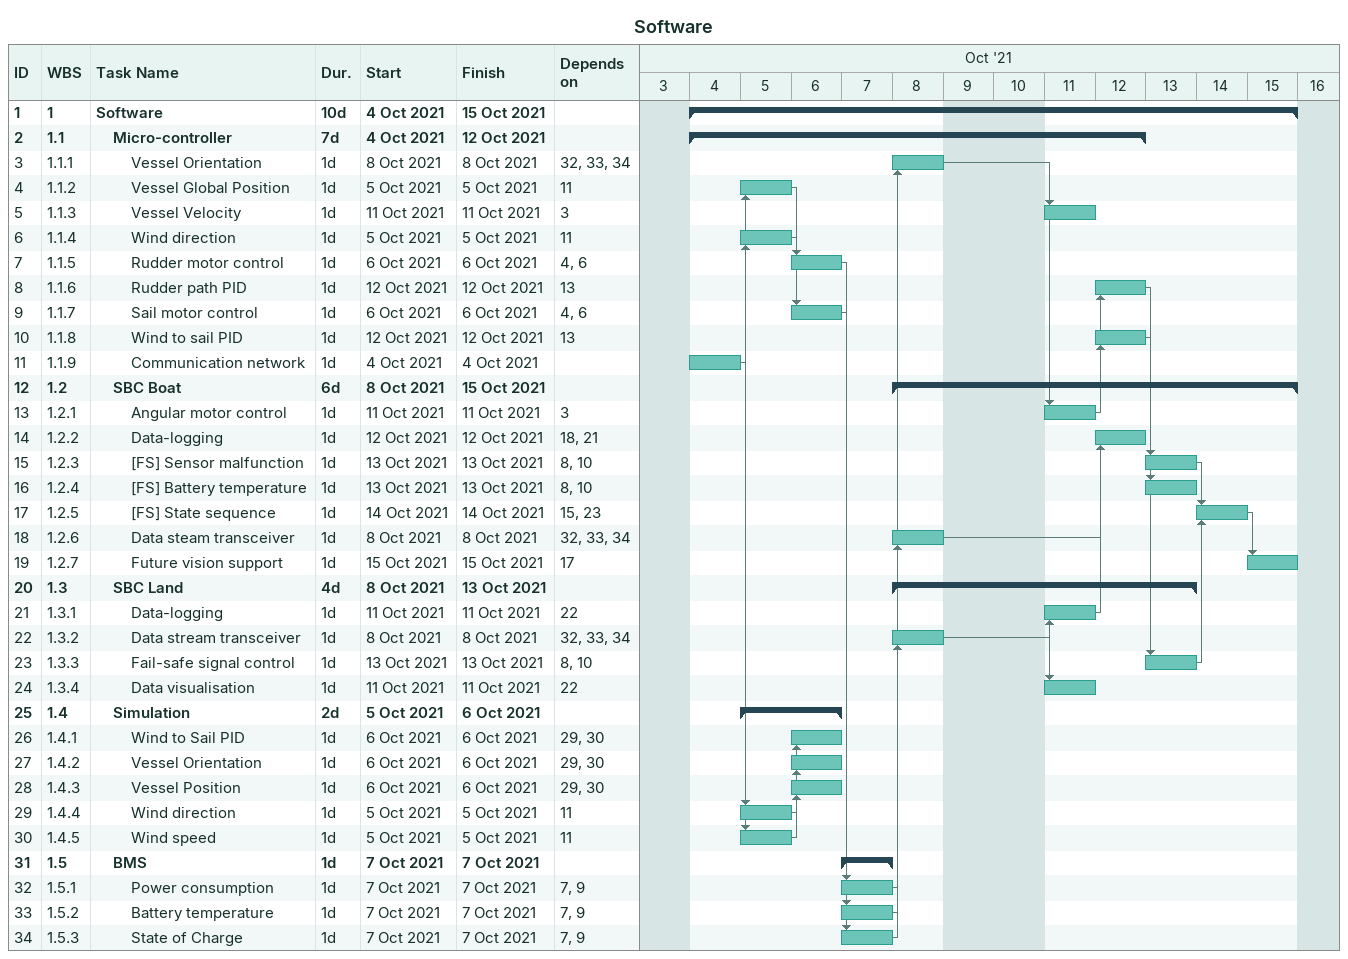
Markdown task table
Software

| ID | WBS | Task | Duration | Start | Finish | Predecessors |
|---|---|---|---|---|---|---|
| 1 | 1 | **Software** | 10d | 2021-10-04 | 2021-10-15 |  |
| 2 | 1.1 | **Micro-controller** | 7d | 2021-10-04 | 2021-10-12 |  |
| 3 | 1.1.1 | Vessel Orientation | 1d | 2021-10-08 | 2021-10-08 | 32, 33, 34 |
| 4 | 1.1.2 | Vessel Global Position | 1d | 2021-10-05 | 2021-10-05 | 11 |
| 5 | 1.1.3 | Vessel Velocity | 1d | 2021-10-11 | 2021-10-11 | 3 |
| 6 | 1.1.4 | Wind direction | 1d | 2021-10-05 | 2021-10-05 | 11 |
| 7 | 1.1.5 | Rudder motor control | 1d | 2021-10-06 | 2021-10-06 | 4, 6 |
| 8 | 1.1.6 | Rudder path PID | 1d | 2021-10-12 | 2021-10-12 | 13 |
| 9 | 1.1.7 | Sail motor control | 1d | 2021-10-06 | 2021-10-06 | 4, 6 |
| 10 | 1.1.8 | Wind to sail PID | 1d | 2021-10-12 | 2021-10-12 | 13 |
| 11 | 1.1.9 | Communication network | 1d | 2021-10-04 | 2021-10-04 |  |
| 12 | 1.2 | **SBC Boat** | 6d | 2021-10-08 | 2021-10-15 |  |
| 13 | 1.2.1 | Angular motor control | 1d | 2021-10-11 | 2021-10-11 | 3 |
| 14 | 1.2.2 | Data-logging | 1d | 2021-10-12 | 2021-10-12 | 18, 21 |
| 15 | 1.2.3 | [FS] Sensor malfunction | 1d | 2021-10-13 | 2021-10-13 | 8, 10 |
| 16 | 1.2.4 | [FS] Battery temperature | 1d | 2021-10-13 | 2021-10-13 | 8, 10 |
| 17 | 1.2.5 | [FS] State sequence | 1d | 2021-10-14 | 2021-10-14 | 15, 23 |
| 18 | 1.2.6 | Data steam transceiver | 1d | 2021-10-08 | 2021-10-08 | 32, 33, 34 |
| 19 | 1.2.7 | Future vision support | 1d | 2021-10-15 | 2021-10-15 | 17 |
| 20 | 1.3 | **SBC Land** | 4d | 2021-10-08 | 2021-10-13 |  |
| 21 | 1.3.1 | Data-logging | 1d | 2021-10-11 | 2021-10-11 | 22 |
| 22 | 1.3.2 | Data stream transceiver | 1d | 2021-10-08 | 2021-10-08 | 32, 33, 34 |
| 23 | 1.3.3 | Fail-safe signal control | 1d | 2021-10-13 | 2021-10-13 | 8, 10 |
| 24 | 1.3.4 | Data visualisation | 1d | 2021-10-11 | 2021-10-11 | 22 |
| 25 | 1.4 | **Simulation** | 2d | 2021-10-05 | 2021-10-06 |  |
| 26 | 1.4.1 | Wind to Sail PID | 1d | 2021-10-06 | 2021-10-06 | 29, 30 |
| 27 | 1.4.2 | Vessel Orientation | 1d | 2021-10-06 | 2021-10-06 | 29, 30 |
| 28 | 1.4.3 | Vessel Position | 1d | 2021-10-06 | 2021-10-06 | 29, 30 |
| 29 | 1.4.4 | Wind direction | 1d | 2021-10-05 | 2021-10-05 | 11 |
| 30 | 1.4.5 | Wind speed | 1d | 2021-10-05 | 2021-10-05 | 11 |
| 31 | 1.5 | **BMS** | 1d | 2021-10-07 | 2021-10-07 |  |
| 32 | 1.5.1 | Power consumption | 1d | 2021-10-07 | 2021-10-07 | 7, 9 |
| 33 | 1.5.2 | Battery temperature | 1d | 2021-10-07 | 2021-10-07 | 7, 9 |
| 34 | 1.5.3 | State of Charge | 1d | 2021-10-07 | 2021-10-07 | 7, 9 |
